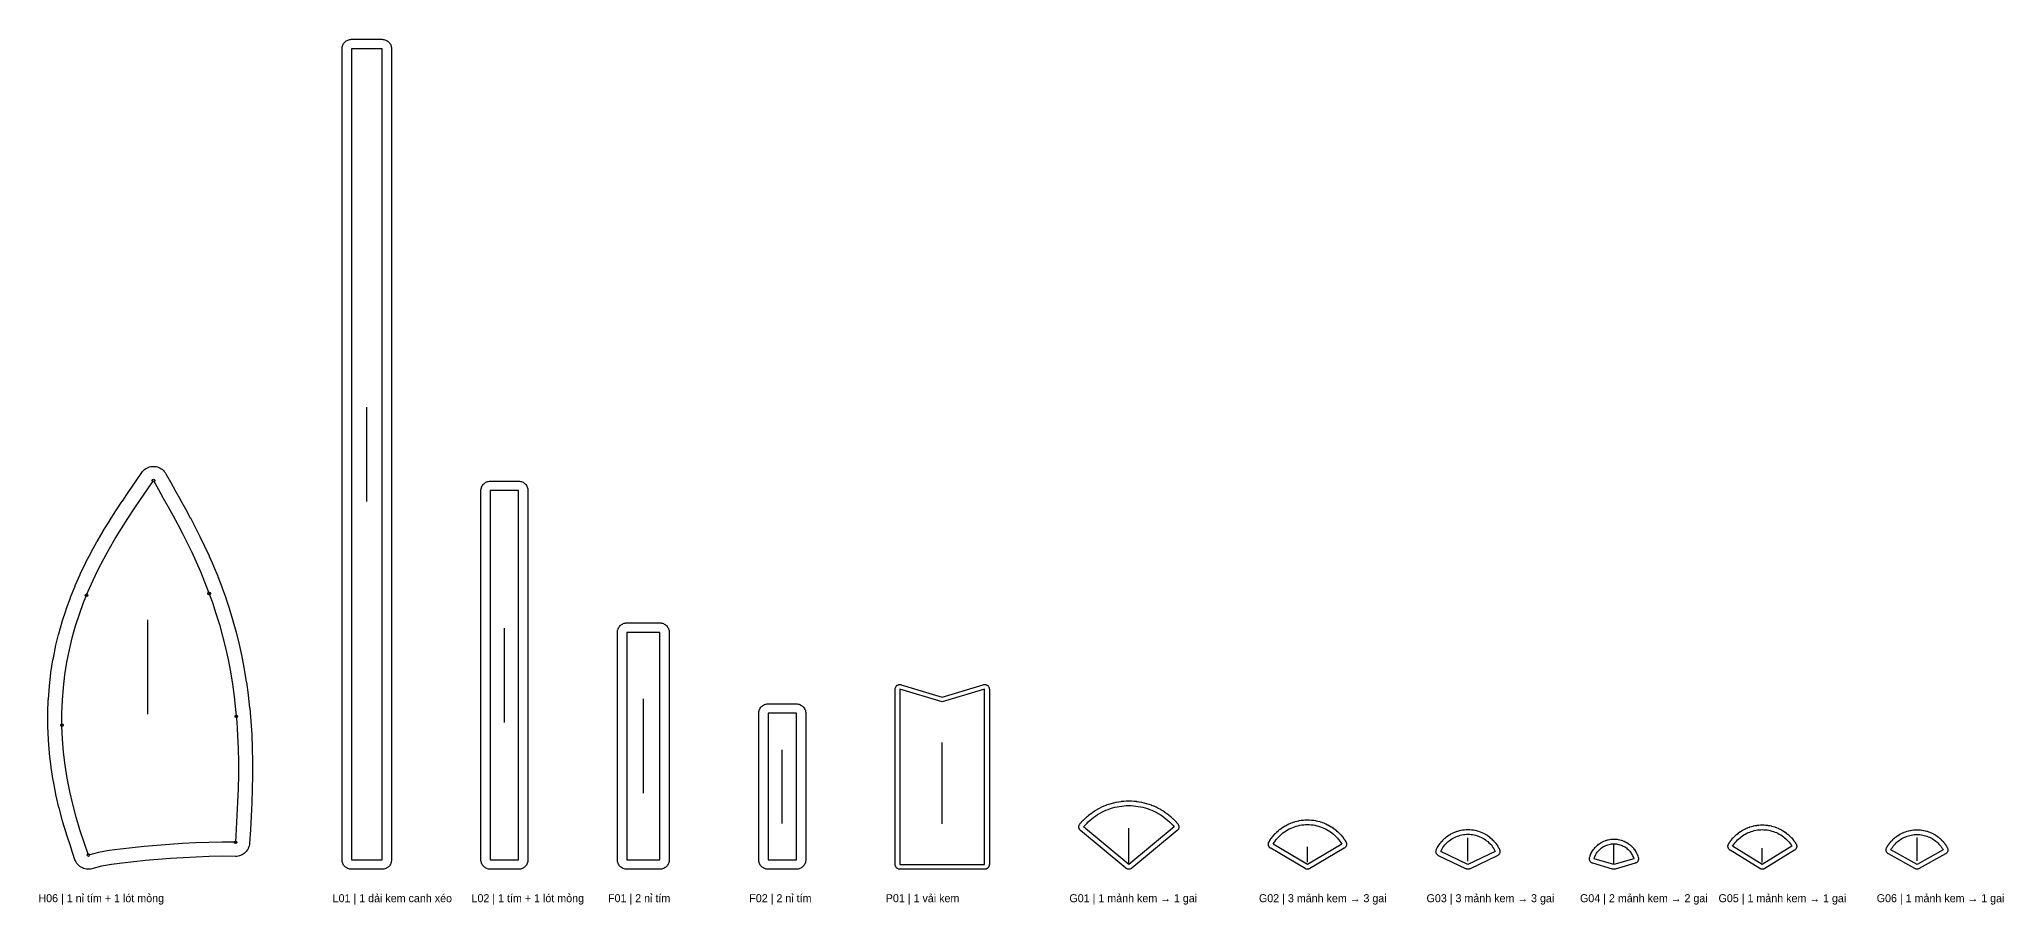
# Model space of a CAD drawing. Header units: millimetres. Extents: x 0 to 1635, y -23 to 178.
# Drawn here: x 800.7 to 1218, y -5.5 to 178.1 of the extents above; entities that cross this region are included whole.
import ezdxf

# ---------------------------------------------------------------- set-up
doc = ezdxf.new("R2010")
doc.units = ezdxf.units.MM
for name, color, linetype in [('CUT', 7, 'Continuous'), ('GRAIN', 8, 'Continuous'), ('LABEL', 7, 'Continuous'), ('NOTCH', 5, 'Continuous'), ('SEW', 1, 'Continuous')]:
    doc.layers.add(name, color=color, linetype=linetype)

msp = doc.modelspace()

# ---------------------------------------------------------------- linework, layer by layer
at = {"layer": 'CUT'}
for points in [[(865.05, 4), (865.05, 176.13), (865.06, 176.32), (865.09, 176.52), (865.14, 176.71), (865.2, 176.89), (865.29, 177.07), (865.39, 177.24), (865.5, 177.4), (865.64, 177.54), (865.78, 177.67), (865.94, 177.79), (866.11, 177.89), (866.28, 177.97), (866.47, 178.04), (866.66, 178.09), (866.85, 178.12), (867.05, 178.13), (873.55, 178.13), (873.75, 178.12), (873.94, 178.09), (874.13, 178.04), (874.32, 177.97), (874.49, 177.89), (874.66, 177.79), (874.82, 177.67), (874.96, 177.54), (875.1, 177.4), (875.21, 177.24), (875.31, 177.07), (875.4, 176.89), (875.46, 176.71), (875.51, 176.52), (875.54, 176.32), (875.55, 176.13), (875.55, 4), (875.54, 3.8), (875.51, 3.61), (875.46, 3.42), (875.4, 3.23), (875.31, 3.06), (875.21, 2.89), (875.1, 2.73), (874.96, 2.59), (874.82, 2.45), (874.66, 2.34), (874.49, 2.24), (874.32, 2.15), (874.13, 2.09), (873.94, 2.04), (873.75, 2.01), (873.55, 2), (867.05, 2), (866.85, 2.01), (866.66, 2.04), (866.47, 2.09), (866.28, 2.15), (866.11, 2.24), (865.94, 2.34), (865.78, 2.45), (865.64, 2.59), (865.5, 2.73), (865.39, 2.89), (865.29, 3.06), (865.2, 3.23), (865.14, 3.42), (865.09, 3.61), (865.06, 3.8), (865.05, 4)], [(802.69, 29.38), (802.68, 29.5), (802.57, 32.27), (802.56, 32.39), (802.56, 35.14), (802.56, 35.26), (802.66, 38), (802.67, 38.12), (802.88, 40.83), (802.9, 40.95), (803.22, 43.64), (803.23, 43.76), (803.65, 46.41), (803.68, 46.53), (804.2, 49.14), (804.22, 49.26), (804.84, 51.83), (804.87, 51.94), (805.59, 54.48), (805.62, 54.58), (806.42, 57.07), (806.45, 57.17), (807.34, 59.61), (807.38, 59.71), (808.34, 62.1), (808.38, 62.19), (809.41, 64.54), (809.45, 64.62), (810.55, 66.92), (810.59, 66.99), (811.75, 69.24), (811.79, 69.31), (813, 71.51), (813.04, 71.58), (814.3, 73.73), (814.33, 73.79), (815.63, 75.9), (815.66, 75.95), (816.99, 78.03), (817.02, 78.07), (818.37, 80.12), (818.39, 80.14), (819.76, 82.18), (819.77, 82.19), (821.15, 84.21), (821.16, 84.22), (822.53, 86.2), (822.7, 86.43), (822.9, 86.64), (823.12, 86.84), (823.36, 87.01), (823.61, 87.15), (823.87, 87.28), (824.14, 87.37), (824.43, 87.44), (824.71, 87.48), (825, 87.5), (825.29, 87.48), (825.58, 87.44), (825.86, 87.37), (826.14, 87.27), (826.4, 87.15), (826.65, 87), (826.89, 86.83), (827.1, 86.63), (827.3, 86.42), (827.47, 86.19), (827.63, 85.94), (828.66, 84.06), (829.69, 82.23), (829.7, 82.22), (830.74, 80.37), (830.75, 80.35), (831.78, 78.49), (831.8, 78.46), (832.82, 76.57), (832.83, 76.54), (833.84, 74.62), (833.86, 74.58), (834.85, 72.63), (834.87, 72.58), (835.83, 70.59), (835.86, 70.54), (836.8, 68.5), (836.82, 68.45), (837.73, 66.36), (837.76, 66.3), (838.64, 64.16), (838.66, 64.1), (839.51, 61.9), (839.53, 61.84), (840.34, 59.59), (840.36, 59.52), (841.12, 57.21), (841.15, 57.14), (841.86, 54.78), (841.88, 54.71), (842.55, 52.29), (842.57, 52.21), (843.18, 49.74), (843.2, 49.67), (843.76, 47.14), (843.77, 47.06), (844.27, 44.49), (844.29, 44.41), (844.72, 41.79), (844.74, 41.71), (845.11, 39.04), (845.12, 38.97), (845.43, 36.26), (845.44, 36.19), (845.68, 33.45), (845.69, 33.37), (845.87, 30.6), (845.88, 30.53), (845.99, 27.73), (845.99, 27.66), (846.05, 24.84), (846.05, 24.78), (846.05, 21.95), (846.04, 21.89), (845.99, 19.04), (845.99, 18.99), (845.88, 16.15), (845.88, 16.11), (845.74, 13.26), (845.74, 13.24), (845.58, 10.39), (845.42, 7.55), (845.39, 7.27), (845.33, 6.99), (845.25, 6.72), (845.14, 6.45), (845.01, 6.2), (844.85, 5.96), (844.67, 5.74), (844.47, 5.53), (844.25, 5.35), (844.02, 5.18), (843.77, 5.04), (843.51, 4.93), (843.24, 4.83), (842.96, 4.77), (842.68, 4.73), (842.39, 4.72), (839.61, 4.75), (836.86, 4.7), (834.09, 4.59), (831.34, 4.44), (828.61, 4.26), (825.93, 4.05), (823.32, 3.83), (820.8, 3.58), (818.38, 3.3), (816.08, 2.98), (813.97, 2.63), (811.93, 2.09), (811.64, 2.03), (811.34, 2), (811.04, 2), (810.74, 2.03), (810.45, 2.09), (810.16, 2.17), (809.89, 2.29), (809.62, 2.43), (809.38, 2.59), (809.15, 2.79), (808.94, 3), (808.75, 3.23), (808.58, 3.48), (808.45, 3.75), (808.33, 4.02), (807.42, 6.68), (807.41, 6.73), (806.53, 9.41), (806.51, 9.48), (805.71, 12.19), (805.68, 12.28), (804.95, 15.01), (804.93, 15.1), (804.29, 17.85), (804.27, 17.95), (803.73, 20.72), (803.71, 20.83), (803.27, 23.6), (803.26, 23.71), (802.92, 26.49), (802.91, 26.6), (802.69, 29.38)], [(894.55, 4), (894.55, 82.35), (894.56, 82.54), (894.59, 82.74), (894.64, 82.93), (894.7, 83.11), (894.79, 83.29), (894.89, 83.46), (895, 83.62), (895.14, 83.76), (895.28, 83.89), (895.44, 84.01), (895.61, 84.11), (895.78, 84.2), (895.97, 84.26), (896.16, 84.31), (896.35, 84.34), (896.55, 84.35), (902.55, 84.35), (902.75, 84.34), (902.94, 84.31), (903.13, 84.26), (903.32, 84.2), (903.49, 84.11), (903.66, 84.01), (903.82, 83.89), (903.96, 83.76), (904.1, 83.62), (904.21, 83.46), (904.31, 83.29), (904.4, 83.11), (904.46, 82.93), (904.51, 82.74), (904.54, 82.54), (904.55, 82.35), (904.55, 4), (904.54, 3.8), (904.51, 3.61), (904.46, 3.42), (904.4, 3.23), (904.31, 3.06), (904.21, 2.89), (904.1, 2.73), (903.96, 2.59), (903.82, 2.45), (903.66, 2.34), (903.49, 2.24), (903.32, 2.15), (903.13, 2.09), (902.94, 2.04), (902.75, 2.01), (902.55, 2), (896.55, 2), (896.35, 2.01), (896.16, 2.04), (895.97, 2.09), (895.78, 2.15), (895.61, 2.24), (895.44, 2.34), (895.28, 2.45), (895.14, 2.59), (895, 2.73), (894.89, 2.89), (894.79, 3.06), (894.7, 3.23), (894.64, 3.42), (894.59, 3.61), (894.56, 3.8), (894.55, 4)], [(923.55, 4), (923.55, 52.27), (923.56, 52.47), (923.59, 52.66), (923.64, 52.85), (923.7, 53.04), (923.79, 53.22), (923.89, 53.39), (924, 53.54), (924.14, 53.69), (924.28, 53.82), (924.44, 53.94), (924.61, 54.04), (924.78, 54.12), (924.97, 54.19), (925.16, 54.24), (925.35, 54.26), (925.55, 54.27), (932.55, 54.27), (932.75, 54.26), (932.94, 54.24), (933.13, 54.19), (933.32, 54.12), (933.49, 54.04), (933.66, 53.94), (933.82, 53.82), (933.96, 53.69), (934.1, 53.54), (934.21, 53.39), (934.31, 53.22), (934.4, 53.04), (934.46, 52.85), (934.51, 52.66), (934.54, 52.47), (934.55, 52.27), (934.55, 4), (934.54, 3.8), (934.51, 3.61), (934.46, 3.42), (934.4, 3.23), (934.31, 3.06), (934.21, 2.89), (934.1, 2.73), (933.96, 2.59), (933.82, 2.45), (933.66, 2.34), (933.49, 2.24), (933.32, 2.15), (933.13, 2.09), (932.94, 2.04), (932.75, 2.01), (932.55, 2), (925.55, 2), (925.35, 2.01), (925.16, 2.04), (924.97, 2.09), (924.78, 2.15), (924.61, 2.24), (924.44, 2.34), (924.28, 2.45), (924.14, 2.59), (924, 2.73), (923.89, 2.89), (923.79, 3.06), (923.7, 3.23), (923.64, 3.42), (923.59, 3.61), (923.56, 3.8), (923.55, 4)], [(982.55, 3), (982.55, 40.2), (982.55, 40.3), (982.57, 40.39), (982.59, 40.49), (982.63, 40.58), (982.67, 40.67), (982.72, 40.75), (982.78, 40.83), (982.84, 40.91), (982.91, 40.97), (982.99, 41.03), (983.08, 41.08), (983.17, 41.12), (983.26, 41.16), (983.35, 41.18), (983.45, 41.19), (983.55, 41.2), (983.65, 41.2), (983.74, 41.18), (983.84, 41.16), (992.55, 38.54), (1001.26, 41.16), (1001.36, 41.18), (1001.45, 41.2), (1001.55, 41.2), (1001.65, 41.19), (1001.75, 41.18), (1001.84, 41.16), (1001.93, 41.12), (1002.02, 41.08), (1002.11, 41.03), (1002.19, 40.97), (1002.26, 40.91), (1002.32, 40.83), (1002.38, 40.75), (1002.43, 40.67), (1002.47, 40.58), (1002.51, 40.49), (1002.53, 40.39), (1002.54, 40.3), (1002.55, 40.2), (1002.55, 3), (1002.54, 2.9), (1002.53, 2.8), (1002.51, 2.71), (1002.47, 2.62), (1002.43, 2.53), (1002.38, 2.44), (1002.32, 2.37), (1002.26, 2.29), (1002.18, 2.23), (1002.11, 2.17), (1002.02, 2.12), (1001.93, 2.08), (1001.84, 2.04), (1001.74, 2.02), (1001.65, 2), (1001.55, 2), (983.55, 2), (983.45, 2), (983.35, 2.02), (983.26, 2.04), (983.17, 2.08), (983.08, 2.12), (982.99, 2.17), (982.92, 2.23), (982.84, 2.29), (982.78, 2.37), (982.72, 2.44), (982.67, 2.53), (982.63, 2.62), (982.59, 2.71), (982.57, 2.8), (982.55, 2.9), (982.55, 3)], [(953.55, 4), (953.55, 35.09), (953.56, 35.29), (953.59, 35.48), (953.64, 35.67), (953.7, 35.86), (953.79, 36.03), (953.89, 36.2), (954, 36.36), (954.14, 36.5), (954.28, 36.64), (954.44, 36.75), (954.61, 36.85), (954.78, 36.94), (954.97, 37), (955.16, 37.05), (955.35, 37.08), (955.55, 37.09), (961.55, 37.09), (961.75, 37.08), (961.94, 37.05), (962.13, 37), (962.32, 36.94), (962.49, 36.85), (962.66, 36.75), (962.82, 36.64), (962.96, 36.5), (963.1, 36.36), (963.21, 36.2), (963.31, 36.03), (963.4, 35.86), (963.46, 35.67), (963.51, 35.48), (963.54, 35.29), (963.55, 35.09), (963.55, 4), (963.54, 3.8), (963.51, 3.61), (963.46, 3.42), (963.4, 3.23), (963.31, 3.06), (963.21, 2.89), (963.1, 2.73), (962.96, 2.59), (962.82, 2.45), (962.66, 2.34), (962.49, 2.24), (962.32, 2.15), (962.13, 2.09), (961.94, 2.04), (961.75, 2.01), (961.55, 2), (955.55, 2), (955.35, 2.01), (955.16, 2.04), (954.97, 2.09), (954.78, 2.15), (954.61, 2.24), (954.44, 2.34), (954.28, 2.45), (954.14, 2.59), (954, 2.73), (953.89, 2.89), (953.79, 3.06), (953.7, 3.23), (953.64, 3.42), (953.59, 3.61), (953.56, 3.8), (953.55, 4)], [(1032.82, 2.23), (1032.74, 2.17), (1032.65, 2.12), (1032.57, 2.08), (1032.47, 2.04), (1032.38, 2.02), (1032.28, 2), (1032.18, 2), (1032.08, 2), (1031.98, 2.02), (1031.89, 2.04), (1031.8, 2.08), (1031.71, 2.12), (1031.62, 2.17), (1031.54, 2.23), (1021.91, 10.2), (1021.84, 10.26), (1021.77, 10.34), (1021.71, 10.42), (1021.66, 10.5), (1021.62, 10.59), (1021.59, 10.69), (1021.57, 10.79), (1021.55, 10.88), (1021.55, 10.98), (1021.56, 11.08), (1021.57, 11.18), (1021.6, 11.28), (1021.63, 11.37), (1021.68, 11.46), (1021.73, 11.54), (1021.79, 11.62), (1022.12, 12), (1022.14, 12.03), (1022.49, 12.39), (1022.51, 12.42), (1022.87, 12.77), (1022.9, 12.8), (1023.27, 13.14), (1023.3, 13.16), (1023.68, 13.49), (1023.71, 13.51), (1024.11, 13.82), (1024.14, 13.84), (1024.54, 14.13), (1024.58, 14.15), (1025, 14.43), (1025.03, 14.45), (1025.46, 14.71), (1025.49, 14.73), (1025.93, 14.97), (1025.97, 14.98), (1026.42, 15.21), (1026.45, 15.22), (1026.91, 15.43), (1026.94, 15.44), (1027.41, 15.63), (1027.45, 15.64), (1027.92, 15.81), (1027.96, 15.82), (1028.43, 15.97), (1028.47, 15.98), (1028.95, 16.11), (1028.99, 16.12), (1029.48, 16.23), (1029.52, 16.23), (1030.01, 16.32), (1030.05, 16.33), (1030.55, 16.4), (1030.59, 16.41), (1031.08, 16.46), (1031.12, 16.46), (1031.62, 16.49), (1031.66, 16.49), (1032.16, 16.5), (1032.2, 16.5), (1032.7, 16.49), (1032.74, 16.49), (1033.24, 16.46), (1033.28, 16.46), (1033.78, 16.41), (1033.82, 16.4), (1034.31, 16.33), (1034.35, 16.32), (1034.84, 16.23), (1034.88, 16.23), (1035.37, 16.12), (1035.41, 16.11), (1035.89, 15.98), (1035.93, 15.97), (1036.41, 15.82), (1036.44, 15.81), (1036.92, 15.64), (1036.95, 15.63), (1037.42, 15.44), (1037.45, 15.43), (1037.91, 15.22), (1037.95, 15.21), (1038.39, 14.98), (1038.43, 14.97), (1038.87, 14.73), (1038.9, 14.71), (1039.33, 14.45), (1039.37, 14.43), (1039.78, 14.15), (1039.82, 14.13), (1040.22, 13.84), (1040.26, 13.82), (1040.65, 13.51), (1040.68, 13.49), (1041.06, 13.16), (1041.09, 13.14), (1041.46, 12.8), (1041.49, 12.77), (1041.85, 12.42), (1041.88, 12.39), (1042.22, 12.03), (1042.24, 12), (1042.57, 11.62), (1042.63, 11.54), (1042.68, 11.46), (1042.73, 11.37), (1042.76, 11.28), (1042.79, 11.18), (1042.81, 11.08), (1042.81, 10.98), (1042.81, 10.88), (1042.8, 10.79), (1042.77, 10.69), (1042.74, 10.59), (1042.7, 10.5), (1042.65, 10.42), (1042.59, 10.34), (1042.52, 10.26), (1042.45, 10.2), (1032.82, 2.23)], [(1070.62, 2.14), (1070.53, 2.09), (1070.44, 2.06), (1070.35, 2.03), (1070.26, 2.01), (1070.16, 2), (1070.06, 2), (1069.97, 2.01), (1069.87, 2.03), (1069.78, 2.06), (1069.69, 2.09), (1069.6, 2.14), (1062.3, 6.44), (1062.22, 6.5), (1062.14, 6.56), (1062.07, 6.63), (1062.01, 6.71), (1061.95, 6.79), (1061.91, 6.88), (1061.87, 6.97), (1061.84, 7.07), (1061.82, 7.16), (1061.81, 7.26), (1061.81, 7.36), (1061.82, 7.46), (1061.84, 7.56), (1061.87, 7.66), (1061.91, 7.75), (1061.96, 7.83), (1062.17, 8.17), (1062.2, 8.21), (1062.43, 8.54), (1062.45, 8.58), (1062.7, 8.9), (1062.73, 8.93), (1062.98, 9.24), (1063.01, 9.28), (1063.29, 9.57), (1063.32, 9.6), (1063.6, 9.88), (1063.64, 9.92), (1063.93, 10.18), (1063.97, 10.21), (1064.28, 10.47), (1064.32, 10.5), (1064.64, 10.73), (1064.68, 10.76), (1065.01, 10.98), (1065.05, 11.01), (1065.39, 11.22), (1065.43, 11.24), (1065.78, 11.43), (1065.83, 11.45), (1066.19, 11.62), (1066.23, 11.64), (1066.6, 11.8), (1066.64, 11.82), (1067.02, 11.95), (1067.06, 11.97), (1067.44, 12.09), (1067.49, 12.1), (1067.87, 12.21), (1067.92, 12.22), (1068.31, 12.3), (1068.36, 12.31), (1068.75, 12.38), (1068.8, 12.38), (1069.2, 12.43), (1069.24, 12.43), (1069.64, 12.46), (1069.69, 12.46), (1070.09, 12.47), (1070.14, 12.47), (1070.54, 12.46), (1070.58, 12.46), (1070.98, 12.43), (1071.03, 12.43), (1071.42, 12.38), (1071.47, 12.38), (1071.87, 12.31), (1071.91, 12.3), (1072.3, 12.22), (1072.35, 12.21), (1072.74, 12.1), (1072.78, 12.09), (1073.16, 11.97), (1073.21, 11.95), (1073.58, 11.82), (1073.63, 11.8), (1073.99, 11.64), (1074.04, 11.62), (1074.4, 11.45), (1074.44, 11.43), (1074.79, 11.24), (1074.83, 11.22), (1075.17, 11.01), (1075.21, 10.98), (1075.55, 10.76), (1075.58, 10.73), (1075.91, 10.5), (1075.94, 10.47), (1076.25, 10.21), (1076.29, 10.18), (1076.59, 9.92), (1076.62, 9.88), (1076.91, 9.6), (1076.94, 9.57), (1077.21, 9.28), (1077.24, 9.24), (1077.5, 8.93), (1077.53, 8.9), (1077.77, 8.58), (1077.8, 8.54), (1078.02, 8.21), (1078.05, 8.17), (1078.26, 7.83), (1078.31, 7.75), (1078.35, 7.66), (1078.38, 7.56), (1078.4, 7.46), (1078.41, 7.36), (1078.41, 7.26), (1078.4, 7.16), (1078.38, 7.07), (1078.35, 6.97), (1078.32, 6.88), (1078.27, 6.79), (1078.21, 6.71), (1078.15, 6.63), (1078.08, 6.56), (1078, 6.5), (1077.92, 6.44), (1070.62, 2.14)], [(1104.64, 2.1), (1104.55, 2.06), (1104.45, 2.03), (1104.36, 2.01), (1104.26, 2), (1104.16, 2), (1104.06, 2.01), (1103.96, 2.03), (1103.87, 2.06), (1103.78, 2.1), (1097.98, 4.87), (1097.89, 4.92), (1097.81, 4.97), (1097.73, 5.04), (1097.66, 5.11), (1097.6, 5.19), (1097.55, 5.27), (1097.5, 5.36), (1097.46, 5.45), (1097.44, 5.55), (1097.42, 5.65), (1097.41, 5.75), (1097.41, 5.85), (1097.43, 5.94), (1097.45, 6.04), (1097.48, 6.14), (1097.52, 6.23), (1097.67, 6.52), (1097.69, 6.56), (1097.86, 6.85), (1097.88, 6.89), (1098.06, 7.17), (1098.09, 7.21), (1098.28, 7.48), (1098.31, 7.52), (1098.52, 7.77), (1098.55, 7.81), (1098.77, 8.06), (1098.81, 8.1), (1099.04, 8.33), (1099.07, 8.36), (1099.32, 8.59), (1099.35, 8.62), (1099.61, 8.83), (1099.65, 8.86), (1099.91, 9.06), (1099.95, 9.09), (1100.23, 9.27), (1100.27, 9.29), (1100.55, 9.46), (1100.6, 9.49), (1100.89, 9.64), (1100.93, 9.66), (1101.23, 9.8), (1101.28, 9.82), (1101.58, 9.94), (1101.63, 9.96), (1101.94, 10.07), (1101.99, 10.09), (1102.31, 10.18), (1102.35, 10.19), (1102.67, 10.26), (1102.72, 10.27), (1103.05, 10.33), (1103.1, 10.34), (1103.42, 10.38), (1103.47, 10.39), (1103.8, 10.41), (1103.85, 10.42), (1104.18, 10.42), (1104.23, 10.42), (1104.56, 10.42), (1104.61, 10.41), (1104.94, 10.39), (1104.99, 10.38), (1105.32, 10.34), (1105.37, 10.33), (1105.69, 10.27), (1105.74, 10.26), (1106.06, 10.19), (1106.11, 10.18), (1106.42, 10.09), (1106.47, 10.07), (1106.78, 9.96), (1106.83, 9.94), (1107.14, 9.82), (1107.18, 9.8), (1107.48, 9.66), (1107.53, 9.64), (1107.82, 9.49), (1107.86, 9.46), (1108.14, 9.29), (1108.19, 9.27), (1108.46, 9.09), (1108.5, 9.06), (1108.77, 8.86), (1108.81, 8.83), (1109.06, 8.62), (1109.1, 8.59), (1109.34, 8.36), (1109.38, 8.33), (1109.61, 8.1), (1109.64, 8.06), (1109.86, 7.81), (1109.89, 7.77), (1110.1, 7.52), (1110.13, 7.48), (1110.32, 7.21), (1110.35, 7.17), (1110.53, 6.89), (1110.56, 6.85), (1110.72, 6.56), (1110.74, 6.52), (1110.89, 6.23), (1110.94, 6.14), (1110.97, 6.04), (1110.99, 5.94), (1111, 5.85), (1111, 5.75), (1111, 5.65), (1110.98, 5.55), (1110.95, 5.45), (1110.91, 5.36), (1110.87, 5.27), (1110.81, 5.19), (1110.75, 5.11), (1110.68, 5.04), (1110.61, 4.97), (1110.52, 4.92), (1110.44, 4.87), (1104.64, 2.1)], [(1135.49, 2.04), (1135.4, 2.02), (1135.31, 2), (1135.22, 2), (1135.12, 2), (1135.03, 2.02), (1134.94, 2.04), (1130.73, 3.26), (1130.63, 3.29), (1130.54, 3.33), (1130.45, 3.38), (1130.37, 3.44), (1130.3, 3.51), (1130.23, 3.58), (1130.17, 3.66), (1130.12, 3.75), (1130.08, 3.84), (1130.04, 3.93), (1130.02, 4.03), (1130.01, 4.13), (1130, 4.23), (1130.01, 4.33), (1130.03, 4.43), (1130.05, 4.52), (1130.13, 4.77), (1130.15, 4.82), (1130.24, 5.06), (1130.26, 5.12), (1130.37, 5.35), (1130.4, 5.4), (1130.52, 5.63), (1130.55, 5.68), (1130.68, 5.9), (1130.71, 5.95), (1130.86, 6.16), (1130.89, 6.21), (1131.05, 6.41), (1131.09, 6.46), (1131.26, 6.65), (1131.3, 6.69), (1131.48, 6.88), (1131.52, 6.92), (1131.71, 7.09), (1131.76, 7.13), (1131.96, 7.29), (1132, 7.32), (1132.21, 7.47), (1132.26, 7.5), (1132.48, 7.64), (1132.53, 7.67), (1132.76, 7.79), (1132.81, 7.82), (1133.04, 7.93), (1133.1, 7.95), (1133.33, 8.05), (1133.39, 8.07), (1133.63, 8.15), (1133.69, 8.16), (1133.94, 8.23), (1133.99, 8.25), (1134.25, 8.3), (1134.3, 8.31), (1134.56, 8.35), (1134.62, 8.35), (1134.87, 8.37), (1134.93, 8.38), (1135.19, 8.39), (1135.25, 8.39), (1135.5, 8.38), (1135.56, 8.37), (1135.82, 8.35), (1135.88, 8.35), (1136.13, 8.31), (1136.19, 8.3), (1136.44, 8.25), (1136.5, 8.23), (1136.74, 8.16), (1136.8, 8.15), (1137.04, 8.07), (1137.1, 8.05), (1137.34, 7.95), (1137.39, 7.93), (1137.62, 7.82), (1137.68, 7.79), (1137.9, 7.67), (1137.95, 7.64), (1138.17, 7.5), (1138.22, 7.47), (1138.43, 7.32), (1138.48, 7.29), (1138.68, 7.13), (1138.72, 7.09), (1138.91, 6.92), (1138.96, 6.88), (1139.14, 6.69), (1139.18, 6.65), (1139.35, 6.46), (1139.38, 6.41), (1139.54, 6.21), (1139.58, 6.16), (1139.72, 5.95), (1139.75, 5.9), (1139.89, 5.68), (1139.92, 5.63), (1140.04, 5.4), (1140.06, 5.35), (1140.17, 5.12), (1140.19, 5.06), (1140.28, 4.82), (1140.3, 4.77), (1140.38, 4.52), (1140.41, 4.43), (1140.42, 4.33), (1140.43, 4.23), (1140.43, 4.13), (1140.41, 4.03), (1140.39, 3.93), (1140.36, 3.84), (1140.31, 3.75), (1140.26, 3.66), (1140.2, 3.58), (1140.13, 3.51), (1140.06, 3.44), (1139.98, 3.38), (1139.89, 3.33), (1139.8, 3.29), (1139.71, 3.26), (1135.49, 2.04)], [(1167.26, 2.15), (1167.17, 2.1), (1167.08, 2.06), (1166.98, 2.03), (1166.88, 2.01), (1166.78, 2), (1166.68, 2), (1166.58, 2.01), (1166.48, 2.03), (1166.39, 2.06), (1166.29, 2.1), (1166.21, 2.15), (1159.91, 6.03), (1159.82, 6.08), (1159.75, 6.15), (1159.68, 6.22), (1159.62, 6.3), (1159.56, 6.38), (1159.52, 6.47), (1159.48, 6.56), (1159.45, 6.66), (1159.44, 6.76), (1159.43, 6.86), (1159.43, 6.96), (1159.45, 7.05), (1159.47, 7.15), (1159.5, 7.25), (1159.54, 7.34), (1159.59, 7.42), (1159.78, 7.71), (1159.8, 7.75), (1160, 8.03), (1160.03, 8.06), (1160.24, 8.33), (1160.27, 8.37), (1160.5, 8.63), (1160.53, 8.66), (1160.76, 8.91), (1160.8, 8.94), (1161.04, 9.18), (1161.08, 9.21), (1161.34, 9.44), (1161.37, 9.47), (1161.64, 9.68), (1161.68, 9.71), (1161.95, 9.91), (1161.99, 9.93), (1162.28, 10.12), (1162.32, 10.15), (1162.61, 10.32), (1162.65, 10.34), (1162.96, 10.5), (1163, 10.52), (1163.31, 10.67), (1163.35, 10.69), (1163.67, 10.82), (1163.71, 10.84), (1164.03, 10.95), (1164.08, 10.97), (1164.4, 11.07), (1164.45, 11.08), (1164.78, 11.17), (1164.83, 11.18), (1165.16, 11.25), (1165.21, 11.26), (1165.54, 11.31), (1165.59, 11.32), (1165.93, 11.36), (1165.98, 11.36), (1166.32, 11.39), (1166.37, 11.39), (1166.71, 11.4), (1166.75, 11.4), (1167.1, 11.39), (1167.14, 11.39), (1167.49, 11.36), (1167.53, 11.36), (1167.87, 11.32), (1167.92, 11.31), (1168.26, 11.26), (1168.3, 11.25), (1168.64, 11.18), (1168.68, 11.17), (1169.01, 11.08), (1169.06, 11.07), (1169.38, 10.97), (1169.43, 10.95), (1169.75, 10.84), (1169.79, 10.82), (1170.11, 10.69), (1170.15, 10.67), (1170.46, 10.52), (1170.5, 10.5), (1170.81, 10.34), (1170.85, 10.32), (1171.14, 10.15), (1171.18, 10.12), (1171.47, 9.93), (1171.51, 9.91), (1171.79, 9.71), (1171.82, 9.68), (1172.09, 9.47), (1172.13, 9.44), (1172.38, 9.21), (1172.42, 9.18), (1172.67, 8.94), (1172.7, 8.91), (1172.93, 8.66), (1172.97, 8.63), (1173.19, 8.37), (1173.22, 8.33), (1173.43, 8.06), (1173.46, 8.03), (1173.66, 7.75), (1173.69, 7.71), (1173.87, 7.42), (1173.92, 7.34), (1173.96, 7.25), (1173.99, 7.15), (1174.02, 7.05), (1174.03, 6.96), (1174.03, 6.86), (1174.03, 6.76), (1174.01, 6.66), (1173.98, 6.56), (1173.95, 6.47), (1173.9, 6.38), (1173.85, 6.3), (1173.78, 6.22), (1173.71, 6.15), (1173.64, 6.08), (1173.56, 6.03), (1167.26, 2.15)], [(1200.08, 2.13), (1199.99, 2.08), (1199.89, 2.05), (1199.79, 2.02), (1199.69, 2.01), (1199.59, 2), (1199.49, 2.01), (1199.39, 2.02), (1199.29, 2.05), (1199.19, 2.08), (1199.1, 2.13), (1193.54, 5.24), (1193.46, 5.3), (1193.38, 5.36), (1193.31, 5.43), (1193.24, 5.5), (1193.19, 5.58), (1193.14, 5.67), (1193.1, 5.76), (1193.07, 5.86), (1193.04, 5.96), (1193.03, 6.05), (1193.03, 6.15), (1193.04, 6.25), (1193.06, 6.35), (1193.09, 6.45), (1193.12, 6.54), (1193.17, 6.63), (1193.33, 6.89), (1193.35, 6.93), (1193.52, 7.19), (1193.55, 7.23), (1193.73, 7.48), (1193.76, 7.51), (1193.95, 7.75), (1193.98, 7.79), (1194.19, 8.02), (1194.22, 8.05), (1194.44, 8.27), (1194.47, 8.31), (1194.7, 8.51), (1194.73, 8.55), (1194.97, 8.74), (1195.01, 8.77), (1195.25, 8.96), (1195.29, 8.99), (1195.54, 9.16), (1195.58, 9.19), (1195.84, 9.35), (1195.88, 9.37), (1196.15, 9.52), (1196.2, 9.55), (1196.47, 9.68), (1196.52, 9.7), (1196.8, 9.82), (1196.84, 9.84), (1197.13, 9.95), (1197.17, 9.97), (1197.47, 10.06), (1197.51, 10.07), (1197.81, 10.15), (1197.86, 10.17), (1198.16, 10.23), (1198.2, 10.24), (1198.51, 10.29), (1198.55, 10.3), (1198.86, 10.34), (1198.91, 10.34), (1199.21, 10.36), (1199.26, 10.37), (1199.57, 10.37), (1199.61, 10.37), (1199.92, 10.37), (1199.97, 10.36), (1200.28, 10.34), (1200.32, 10.34), (1200.63, 10.3), (1200.68, 10.29), (1200.98, 10.24), (1201.03, 10.23), (1201.33, 10.17), (1201.37, 10.15), (1201.67, 10.07), (1201.72, 10.06), (1202.01, 9.97), (1202.05, 9.95), (1202.34, 9.84), (1202.38, 9.82), (1202.67, 9.7), (1202.71, 9.68), (1202.99, 9.55), (1203.03, 9.52), (1203.3, 9.37), (1203.34, 9.35), (1203.6, 9.19), (1203.64, 9.16), (1203.89, 8.99), (1203.93, 8.96), (1204.18, 8.77), (1204.21, 8.74), (1204.45, 8.55), (1204.48, 8.51), (1204.71, 8.31), (1204.74, 8.27), (1204.96, 8.05), (1204.99, 8.02), (1205.2, 7.79), (1205.23, 7.75), (1205.42, 7.51), (1205.45, 7.48), (1205.63, 7.23), (1205.66, 7.19), (1205.83, 6.93), (1205.85, 6.89), (1206.01, 6.63), (1206.06, 6.54), (1206.09, 6.45), (1206.12, 6.35), (1206.14, 6.25), (1206.15, 6.15), (1206.15, 6.05), (1206.14, 5.96), (1206.12, 5.86), (1206.09, 5.76), (1206.05, 5.67), (1206, 5.58), (1205.94, 5.5), (1205.87, 5.43), (1205.8, 5.36), (1205.72, 5.3), (1205.64, 5.24), (1200.08, 2.13)]]:
    msp.add_lwpolyline(points, close=True, dxfattribs=at)
at = {"layer": 'GRAIN'}
for p, q in [((870.3, 80.06), (870.3, 100.06)), ((823.79, 34.93), (823.79, 54.93)), ((899.55, 33.17), (899.55, 53.17)), ((929.05, 18.14), (929.05, 38.14)), ((958.55, 11.73), (958.55, 27.36)), ((992.55, 11.61), (992.55, 28.89)), ((1032.18, 3.28), (1032.18, 10.68)), ((1104.21, 3.72), (1104.21, 8.69)), ((1199.59, 3.77), (1199.59, 8.72)), ((1070.11, 3.52), (1070.11, 6.78)), ((1135.22, 3.2), (1135.22, 7.35)), ((1166.73, 3.43), (1166.73, 6.45))]:
    msp.add_line(p, q, dxfattribs=at)
at = {"layer": 'NOTCH'}
for centre in [(825, 84.5), (825, 84.5), (810.78, 60.14), (836.82, 60.52), (842.58, 34.46), (805.56, 32.57), (811.17, 5), (842.42, 7.72)]:
    msp.add_circle(centre, 0.27, dxfattribs=at)
at = {"layer": 'SEW'}
for points in [[(867.05, 4), (873.55, 4), (873.55, 176.13), (867.05, 176.13), (867.05, 4)], [(805.68, 29.62), (805.56, 32.39), (805.56, 35.15), (805.66, 37.89), (805.88, 40.6), (806.19, 43.29), (806.62, 45.94), (807.14, 48.55), (807.76, 51.13), (808.47, 53.66), (809.27, 56.15), (810.16, 58.59), (811.12, 60.98), (812.16, 63.32), (813.26, 65.62), (814.42, 67.86), (815.63, 70.06), (816.89, 72.22), (818.19, 74.33), (819.52, 76.41), (820.88, 78.46), (822.25, 80.5), (823.63, 82.52), (825, 84.5), (826.04, 82.6), (827.08, 80.75), (828.12, 78.9), (829.16, 77.03), (830.18, 75.15), (831.18, 73.23), (832.17, 71.28), (833.13, 69.28), (834.07, 67.24), (834.98, 65.16), (835.86, 63.02), (836.71, 60.83), (837.51, 58.58), (838.27, 56.27), (838.99, 53.91), (839.66, 51.49), (840.27, 49.02), (840.83, 46.49), (841.33, 43.92), (841.77, 41.29), (842.14, 38.63), (842.45, 35.92), (842.7, 33.18), (842.88, 30.4), (843, 27.6), (843.05, 24.78), (843.05, 21.95), (842.99, 19.1), (842.88, 16.26), (842.74, 13.41), (842.58, 10.56), (842.42, 7.72), (839.6, 7.75), (836.77, 7.7), (833.95, 7.59), (831.16, 7.43), (828.4, 7.25), (825.69, 7.04), (823.05, 6.82), (820.48, 6.56), (818, 6.28), (815.62, 5.95), (813.35, 5.56), (811.17, 5), (810.26, 7.66), (809.39, 10.34), (808.58, 13.05), (807.85, 15.78), (807.22, 18.53), (806.67, 21.29), (806.24, 24.07), (805.9, 26.85), (805.68, 29.62)], [(896.55, 4), (902.55, 4), (902.55, 82.35), (896.55, 82.35), (896.55, 4)], [(925.55, 4), (932.55, 4), (932.55, 52.27), (925.55, 52.27), (925.55, 4)], [(983.55, 3), (1001.55, 3), (1001.55, 40.2), (992.55, 37.5), (983.55, 40.2), (983.55, 3)], [(955.55, 4), (961.55, 4), (961.55, 35.09), (955.55, 35.09), (955.55, 4)], [(1032.18, 3), (1022.55, 10.97), (1022.88, 11.35), (1023.22, 11.71), (1023.57, 12.06), (1023.94, 12.4), (1024.32, 12.72), (1024.72, 13.03), (1025.13, 13.32), (1025.54, 13.59), (1025.97, 13.85), (1026.41, 14.09), (1026.86, 14.31), (1027.32, 14.51), (1027.78, 14.7), (1028.25, 14.87), (1028.73, 15.01), (1029.21, 15.14), (1029.7, 15.25), (1030.19, 15.34), (1030.69, 15.41), (1031.18, 15.46), (1031.68, 15.49), (1032.18, 15.5), (1032.68, 15.49), (1033.18, 15.46), (1033.68, 15.41), (1034.17, 15.34), (1034.66, 15.25), (1035.15, 15.14), (1035.63, 15.01), (1036.11, 14.87), (1036.58, 14.7), (1037.05, 14.51), (1037.5, 14.31), (1037.95, 14.09), (1038.39, 13.85), (1038.82, 13.59), (1039.24, 13.32), (1039.64, 13.03), (1040.04, 12.72), (1040.42, 12.4), (1040.79, 12.06), (1041.15, 11.71), (1041.49, 11.35), (1041.81, 10.97), (1032.18, 3)], [(1070.11, 3), (1062.81, 7.31), (1063.02, 7.64), (1063.25, 7.97), (1063.49, 8.29), (1063.75, 8.6), (1064.02, 8.89), (1064.3, 9.17), (1064.6, 9.44), (1064.91, 9.69), (1065.23, 9.93), (1065.57, 10.15), (1065.91, 10.36), (1066.26, 10.55), (1066.62, 10.72), (1066.99, 10.88), (1067.36, 11.02), (1067.74, 11.14), (1068.13, 11.24), (1068.52, 11.32), (1068.92, 11.39), (1069.31, 11.44), (1069.71, 11.47), (1070.11, 11.47), (1070.51, 11.47), (1070.91, 11.44), (1071.31, 11.39), (1071.7, 11.32), (1072.09, 11.24), (1072.48, 11.14), (1072.86, 11.02), (1073.24, 10.88), (1073.6, 10.72), (1073.96, 10.55), (1074.32, 10.36), (1074.66, 10.15), (1074.99, 9.93), (1075.31, 9.69), (1075.62, 9.44), (1075.92, 9.17), (1076.2, 8.89), (1076.47, 8.6), (1076.73, 8.29), (1076.97, 7.97), (1077.2, 7.64), (1077.41, 7.31), (1070.11, 3)], [(1104.21, 3), (1098.41, 5.77), (1098.56, 6.06), (1098.72, 6.35), (1098.9, 6.63), (1099.09, 6.89), (1099.3, 7.15), (1099.52, 7.39), (1099.75, 7.63), (1099.99, 7.85), (1100.24, 8.06), (1100.51, 8.25), (1100.78, 8.44), (1101.06, 8.6), (1101.35, 8.76), (1101.65, 8.89), (1101.96, 9.02), (1102.27, 9.12), (1102.58, 9.22), (1102.9, 9.29), (1103.23, 9.35), (1103.55, 9.39), (1103.88, 9.42), (1104.21, 9.42), (1104.54, 9.42), (1104.86, 9.39), (1105.19, 9.35), (1105.51, 9.29), (1105.83, 9.22), (1106.15, 9.12), (1106.46, 9.02), (1106.76, 8.89), (1107.06, 8.76), (1107.35, 8.6), (1107.63, 8.44), (1107.91, 8.25), (1108.17, 8.06), (1108.42, 7.85), (1108.67, 7.63), (1108.9, 7.39), (1109.11, 7.15), (1109.32, 6.89), (1109.51, 6.63), (1109.69, 6.35), (1109.85, 6.06), (1110, 5.77), (1104.21, 3)], [(1166.73, 3), (1160.43, 6.88), (1160.62, 7.17), (1160.82, 7.44), (1161.03, 7.71), (1161.25, 7.97), (1161.49, 8.22), (1161.74, 8.46), (1161.99, 8.68), (1162.26, 8.9), (1162.54, 9.1), (1162.83, 9.29), (1163.12, 9.46), (1163.43, 9.62), (1163.74, 9.77), (1164.05, 9.9), (1164.37, 10.01), (1164.7, 10.11), (1165.03, 10.2), (1165.37, 10.27), (1165.71, 10.33), (1166.05, 10.37), (1166.39, 10.39), (1166.73, 10.4), (1167.07, 10.39), (1167.42, 10.37), (1167.76, 10.33), (1168.09, 10.27), (1168.43, 10.2), (1168.76, 10.11), (1169.09, 10.01), (1169.41, 9.9), (1169.73, 9.77), (1170.04, 9.62), (1170.34, 9.46), (1170.64, 9.29), (1170.92, 9.1), (1171.2, 8.9), (1171.47, 8.68), (1171.73, 8.46), (1171.97, 8.22), (1172.21, 7.97), (1172.43, 7.71), (1172.65, 7.44), (1172.85, 7.17), (1173.03, 6.88), (1166.73, 3)], [(1199.59, 3), (1194.03, 6.12), (1194.19, 6.38), (1194.36, 6.64), (1194.54, 6.89), (1194.73, 7.12), (1194.94, 7.35), (1195.15, 7.57), (1195.38, 7.78), (1195.61, 7.98), (1195.86, 8.16), (1196.11, 8.34), (1196.37, 8.5), (1196.64, 8.65), (1196.91, 8.78), (1197.2, 8.91), (1197.48, 9.01), (1197.77, 9.11), (1198.07, 9.19), (1198.37, 9.26), (1198.67, 9.31), (1198.98, 9.34), (1199.28, 9.37), (1199.59, 9.37), (1199.9, 9.37), (1200.2, 9.34), (1200.51, 9.31), (1200.81, 9.26), (1201.11, 9.19), (1201.41, 9.11), (1201.7, 9.01), (1201.99, 8.91), (1202.27, 8.78), (1202.54, 8.65), (1202.81, 8.5), (1203.07, 8.34), (1203.33, 8.16), (1203.57, 7.98), (1203.81, 7.78), (1204.03, 7.57), (1204.25, 7.35), (1204.45, 7.12), (1204.64, 6.89), (1204.82, 6.64), (1204.99, 6.38), (1205.15, 6.12), (1199.59, 3)], [(1135.22, 3), (1131, 4.22), (1131.08, 4.46), (1131.17, 4.7), (1131.28, 4.94), (1131.4, 5.16), (1131.53, 5.38), (1131.68, 5.6), (1131.84, 5.8), (1132.01, 5.99), (1132.19, 6.17), (1132.38, 6.35), (1132.58, 6.51), (1132.79, 6.65), (1133.01, 6.79), (1133.23, 6.91), (1133.47, 7.02), (1133.71, 7.12), (1133.95, 7.2), (1134.2, 7.27), (1134.45, 7.32), (1134.7, 7.36), (1134.96, 7.38), (1135.22, 7.39), (1135.47, 7.38), (1135.73, 7.36), (1135.98, 7.32), (1136.24, 7.27), (1136.48, 7.2), (1136.73, 7.12), (1136.97, 7.02), (1137.2, 6.91), (1137.42, 6.79), (1137.64, 6.65), (1137.85, 6.51), (1138.05, 6.35), (1138.24, 6.17), (1138.42, 5.99), (1138.59, 5.8), (1138.75, 5.6), (1138.9, 5.38), (1139.03, 5.16), (1139.15, 4.94), (1139.26, 4.7), (1139.35, 4.46), (1139.43, 4.22), (1135.22, 3)]]:
    msp.add_lwpolyline(points, close=True, dxfattribs=at)

# ---------------------------------------------------------------- texts
at = {"layer": 'LABEL'}
for s, p in [('H06 | 1 nỉ tím + 1 lót mỏng', (800.56, -5)), ('L01 | 1 dải kem canh xéo', (863.05, -5)), ('L02 | 1 tím + 1 lót mỏng', (892.55, -5)), ('F01 | 2 nỉ tím', (921.55, -5)), ('F02 | 2 nỉ tím', (951.55, -5)), ('P01 | 1 vải kem', (980.55, -5)), ('G01 | 1 mảnh kem → 1 gai', (1019.55, -5)), ('G02 | 3 mảnh kem → 3 gai', (1059.81, -5)), ('G03 | 3 mảnh kem → 3 gai', (1095.41, -5)), ('G04 | 2 mảnh kem → 2 gai', (1128, -5)), ('G05 | 1 mảnh kem → 1 gai', (1157.43, -5)), ('G06 | 1 mảnh kem → 1 gai', (1191.03, -5))]:
    msp.add_text(s, height=1.7, dxfattribs=at).set_placement(p)

doc.saveas('drawing.dxf')
